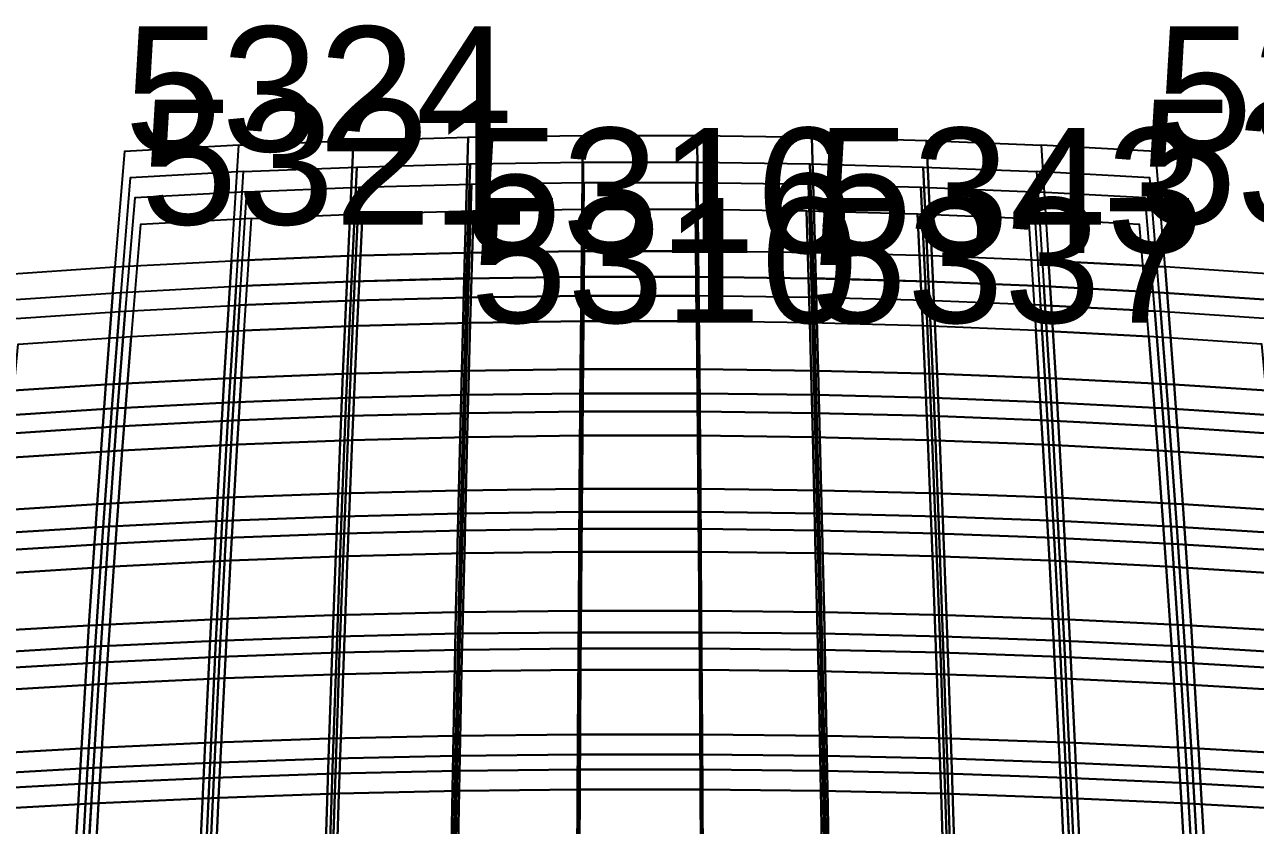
# Model space of a CAD drawing. Extents: x -19.1 to 22, y -19.1 to 19.9.
# Drawn here: x -4.93 to 4.93, y 13.53 to 19.94 of the extents above; entities that cross this region are included whole.
import ezdxf

# ---------------------------------------------------------------- set-up
doc = ezdxf.new("R2010")
doc.units = 0
for name, color, linetype in [('ERRORS', 7, 'CONTINUOUS'), ('LOWERTENDONS', 7, 'CONTINUOUS'), ('TESTBASES', 7, 'CONTINUOUS'), ('UPPERTENDONS', 7, 'CONTINUOUS')]:
    doc.layers.add(name, color=color, linetype=linetype)
doc.styles.get("Standard").update_dxf_attribs({"font": 'ARIAL.TTF', "width": 40, "oblique": 50})

msp = doc.modelspace()

# ---------------------------------------------------------------- linework, layer by layer
at = {"layer": 'LOWERTENDONS'}
for p, q in [((-1.376, 17.758, 29.967), (-1.399, 16.833, 30.495)), ((-0.458, 17.771, 29.986), (-0.466, 16.845, 30.516)), ((0.458, 17.771, 29.986), (0.466, 16.845, 30.516)), ((1.376, 17.758, 29.967), (1.399, 16.833, 30.495)), ((-4.194, 16.725, 30.298), (-4.122, 17.647, 29.78)), ((-3.207, 17.697, 29.862), (-3.263, 16.772, 30.385)), ((-2.332, 16.81, 30.45), (-2.292, 17.733, 29.924)), ((2.332, 16.81, 30.45), (2.292, 17.733, 29.924)), ((3.207, 17.697, 29.862), (3.263, 16.772, 30.385)), ((4.194, 16.725, 30.298), (4.122, 17.647, 29.78)), ((-3.263, 16.772, 30.385), (-3.317, 15.835, 30.879)), ((-2.369, 15.869, 30.948), (-2.332, 16.81, 30.45)), ((-1.399, 16.833, 30.495), (-1.422, 15.893, 30.994)), ((-0.466, 16.845, 30.516), (-0.474, 15.906, 31.017)), ((0.466, 16.845, 30.516), (0.474, 15.906, 31.017)), ((1.399, 16.833, 30.495), (1.422, 15.893, 30.994)), ((2.369, 15.869, 30.948), (2.332, 16.81, 30.45)), ((3.263, 16.772, 30.385), (3.317, 15.835, 30.879)), ((-4.262, 15.786, 30.786), (-4.194, 16.725, 30.298)), ((4.262, 15.786, 30.786), (4.194, 16.725, 30.298)), ((-2.406, 14.915, 31.415), (-2.369, 15.869, 30.948)), ((-1.422, 15.893, 30.994), (-1.445, 14.938, 31.464)), ((-0.474, 15.906, 31.017), (-0.482, 14.949, 31.488)), ((0.474, 15.906, 31.017), (0.482, 14.949, 31.488)), ((1.422, 15.893, 30.994), (1.445, 14.938, 31.464)), ((2.406, 14.915, 31.415), (2.369, 15.869, 30.948)), ((-4.326, 14.835, 31.248), (-4.262, 15.786, 30.786)), ((-3.317, 15.835, 30.879), (-3.367, 14.881, 31.344)), ((3.317, 15.835, 30.879), (3.367, 14.881, 31.344)), ((4.326, 14.835, 31.248), (4.262, 15.786, 30.786)), ((-2.439, 13.947, 31.856), (-2.406, 14.915, 31.415)), ((-1.445, 14.938, 31.464), (-1.464, 13.969, 31.905)), ((-0.482, 14.949, 31.488), (-0.488, 13.979, 31.929)), ((0.482, 14.949, 31.488), (0.488, 13.979, 31.929)), ((1.445, 14.938, 31.464), (1.464, 13.969, 31.905)), ((2.439, 13.947, 31.856), (2.406, 14.915, 31.415)), ((-4.385, 13.87, 31.68), (-4.326, 14.835, 31.248)), ((-3.367, 14.881, 31.344), (-3.413, 13.914, 31.781)), ((3.367, 14.881, 31.344), (3.413, 13.914, 31.781)), ((4.385, 13.87, 31.68), (4.326, 14.835, 31.248)), ((-3.413, 13.914, 31.781), (-3.457, 12.935, 32.186)), ((-2.47, 12.966, 32.264), (-2.439, 13.947, 31.856)), ((-1.464, 13.969, 31.905), (-1.483, 12.987, 32.316)), ((-0.488, 13.979, 31.929), (-0.494, 12.998, 32.342)), ((0.488, 13.979, 31.929), (0.494, 12.998, 32.342)), ((1.464, 13.969, 31.905), (1.483, 12.987, 32.316)), ((2.47, 12.966, 32.264), (2.439, 13.947, 31.856)), ((3.413, 13.914, 31.781), (3.457, 12.935, 32.186)), ((-4.441, 12.893, 32.082), (-4.385, 13.87, 31.68)), ((4.441, 12.893, 32.082), (4.385, 13.87, 31.68))]:
    msp.add_line(p, q, dxfattribs=at)
at = {"layer": 'TESTBASES'}
for points in [[(-2.338, 18.09, 30.525), (-2.294, 19.015, 29.961), (-1.377, 19.041, 30), (-1.403, 18.115, 30.568)], [(-1.403, 18.114, 30.569), (-1.377, 19.041, 30), (-0.459, 19.054, 30.021), (-0.467, 18.128, 30.589)], [(-0.459, 19.054, 30.021), (0.459, 19.054, 30.021), (0.467, 18.128, 30.589), (-0.467, 18.128, 30.589)], [(0.467, 18.128, 30.589), (0.459, 19.054, 30.021), (1.377, 19.041, 30), (1.403, 18.114, 30.569)], [(1.403, 18.115, 30.568), (1.377, 19.041, 30), (2.294, 19.015, 29.961), (2.338, 18.09, 30.525)], [(-3.271, 18.052, 30.461), (-3.211, 18.978, 29.901), (-4.128, 18.927, 29.82), (-4.205, 18.002, 30.378)], [(-3.271, 18.052, 30.461), (-3.211, 18.978, 29.901), (-2.294, 19.015, 29.961), (-2.338, 18.09, 30.525)], [(2.338, 18.09, 30.525), (2.294, 19.015, 29.961), (3.211, 18.978, 29.901), (3.271, 18.052, 30.461)], [(4.205, 18.002, 30.378), (4.128, 18.927, 29.82), (3.211, 18.978, 29.901), (3.271, 18.052, 30.461)], [(-2.311, 17.886, 30.182), (-2.268, 18.801, 29.624), (-1.361, 18.827, 29.663), (-1.388, 17.912, 30.224)], [(-2.311, 17.886, 30.182), (-2.268, 18.801, 29.624), (-1.361, 18.827, 29.663), (-1.388, 17.912, 30.224)], [(-1.388, 17.911, 30.225), (-1.361, 18.827, 29.663), (-0.454, 18.84, 29.683), (-0.462, 17.924, 30.245)], [(-1.388, 17.911, 30.225), (-1.361, 18.827, 29.663), (-0.454, 18.84, 29.683), (-0.462, 17.924, 30.245)], [(-0.454, 18.84, 29.683), (0.454, 18.84, 29.683), (0.462, 17.924, 30.245), (-0.462, 17.924, 30.245)], [(-0.454, 18.84, 29.683), (0.454, 18.84, 29.683), (0.462, 17.924, 30.245), (-0.462, 17.924, 30.245)], [(0.462, 17.924, 30.245), (0.454, 18.84, 29.683), (1.361, 18.827, 29.663), (1.388, 17.911, 30.225)], [(0.462, 17.924, 30.245), (0.454, 18.84, 29.683), (1.361, 18.827, 29.663), (1.388, 17.911, 30.225)], [(1.388, 17.912, 30.224), (1.361, 18.827, 29.663), (2.268, 18.801, 29.624), (2.311, 17.886, 30.182)], [(1.388, 17.912, 30.224), (1.361, 18.827, 29.663), (2.268, 18.801, 29.624), (2.311, 17.886, 30.182)], [(-3.234, 17.849, 30.119), (-3.175, 18.765, 29.565), (-4.081, 18.715, 29.485), (-4.158, 17.799, 30.036)], [(-3.234, 17.849, 30.119), (-3.175, 18.765, 29.565), (-4.081, 18.715, 29.485), (-4.158, 17.799, 30.036)], [(-3.234, 17.849, 30.119), (-3.175, 18.765, 29.565), (-2.268, 18.801, 29.624), (-2.311, 17.886, 30.182)], [(-3.234, 17.849, 30.119), (-3.175, 18.765, 29.565), (-2.268, 18.801, 29.624), (-2.311, 17.886, 30.182)], [(2.311, 17.886, 30.182), (2.268, 18.801, 29.624), (3.175, 18.765, 29.565), (3.234, 17.849, 30.119)], [(2.311, 17.886, 30.182), (2.268, 18.801, 29.624), (3.175, 18.765, 29.565), (3.234, 17.849, 30.119)], [(4.158, 17.799, 30.036), (4.081, 18.715, 29.485), (3.175, 18.765, 29.565), (3.234, 17.849, 30.119)], [(4.158, 17.799, 30.036), (4.081, 18.715, 29.485), (3.175, 18.765, 29.565), (3.234, 17.849, 30.119)], [(-3.207, 17.697, 29.862), (-3.148, 18.604, 29.312), (-2.249, 18.641, 29.371), (-2.292, 17.733, 29.924)], [(-3.207, 17.697, 29.862), (-3.148, 18.604, 29.312), (-2.249, 18.641, 29.371), (-2.292, 17.733, 29.924)], [(-2.292, 17.733, 29.924), (-2.249, 18.641, 29.371), (-1.349, 18.666, 29.409), (-1.376, 17.759, 29.966)], [(-2.292, 17.733, 29.924), (-2.249, 18.641, 29.371), (-1.349, 18.666, 29.409), (-1.376, 17.759, 29.966)], [(-1.376, 17.758, 29.967), (-1.349, 18.666, 29.409), (-0.45, 18.679, 29.43), (-0.458, 17.771, 29.987)], [(-1.376, 17.758, 29.967), (-1.349, 18.666, 29.409), (-0.45, 18.679, 29.43), (-0.458, 17.771, 29.987)], [(-0.45, 18.679, 29.43), (0.45, 18.679, 29.43), (0.458, 17.771, 29.987), (-0.458, 17.771, 29.987)], [(-0.45, 18.679, 29.43), (0.45, 18.679, 29.43), (0.458, 17.771, 29.987), (-0.458, 17.771, 29.987)], [(0.458, 17.771, 29.987), (0.45, 18.679, 29.43), (1.349, 18.666, 29.409), (1.376, 17.758, 29.967)], [(0.458, 17.771, 29.987), (0.45, 18.679, 29.43), (1.349, 18.666, 29.409), (1.376, 17.758, 29.967)], [(1.376, 17.759, 29.966), (1.349, 18.666, 29.409), (2.249, 18.641, 29.371), (2.292, 17.733, 29.924)], [(1.376, 17.759, 29.966), (1.349, 18.666, 29.409), (2.249, 18.641, 29.371), (2.292, 17.733, 29.924)], [(2.292, 17.733, 29.924), (2.249, 18.641, 29.371), (3.148, 18.604, 29.312), (3.207, 17.697, 29.862)], [(2.292, 17.733, 29.924), (2.249, 18.641, 29.371), (3.148, 18.604, 29.312), (3.207, 17.697, 29.862)], [(-3.207, 17.697, 29.862), (-3.148, 18.604, 29.312), (-4.046, 18.555, 29.233), (-4.122, 17.647, 29.78)], [(-3.207, 17.697, 29.862), (-3.148, 18.604, 29.312), (-4.046, 18.555, 29.233), (-4.122, 17.647, 29.78)], [(4.122, 17.647, 29.78), (4.046, 18.555, 29.233), (3.148, 18.604, 29.312), (3.207, 17.697, 29.862)], [(4.122, 17.647, 29.78), (4.046, 18.555, 29.233), (3.148, 18.604, 29.312), (3.207, 17.697, 29.862)], [(-2.265, 17.53, 29.581), (-2.223, 18.427, 29.034), (-1.334, 18.452, 29.072), (-1.36, 17.555, 29.622)], [(-1.36, 17.554, 29.623), (-1.334, 18.452, 29.072), (-0.445, 18.465, 29.092), (-0.453, 17.567, 29.643)], [(-0.445, 18.465, 29.092), (0.445, 18.465, 29.092), (0.453, 17.567, 29.643), (-0.453, 17.567, 29.643)], [(0.453, 17.567, 29.643), (0.445, 18.465, 29.092), (1.334, 18.452, 29.072), (1.36, 17.554, 29.623)], [(1.36, 17.555, 29.622), (1.334, 18.452, 29.072), (2.223, 18.427, 29.034), (2.265, 17.53, 29.581)], [(-3.17, 17.494, 29.519), (-3.112, 18.391, 28.976), (-4, 18.342, 28.898), (-4.075, 17.445, 29.438)], [(-3.17, 17.494, 29.519), (-3.112, 18.391, 28.976), (-2.223, 18.427, 29.034), (-2.265, 17.53, 29.581)], [(2.265, 17.53, 29.581), (2.223, 18.427, 29.034), (3.112, 18.391, 28.976), (3.17, 17.494, 29.519)], [(4.075, 17.445, 29.438), (4, 18.342, 28.898), (3.112, 18.391, 28.976), (3.17, 17.494, 29.519)], [(-4.278, 17.061, 30.906), (-4.205, 18.002, 30.378), (-3.271, 18.052, 30.461), (-3.329, 17.109, 30.995)], [(-3.329, 17.109, 30.995), (-3.271, 18.052, 30.461), (-2.338, 18.09, 30.525), (-2.379, 17.147, 31.062)], [(-2.379, 17.147, 31.062), (-2.338, 18.09, 30.525), (-1.403, 18.114, 30.569), (-1.427, 17.171, 31.107)], [(-1.427, 17.171, 31.107), (-1.403, 18.114, 30.569), (-0.467, 18.128, 30.588), (-0.476, 17.184, 31.129)], [(-0.476, 17.184, 31.129), (-0.467, 18.128, 30.588), (0.467, 18.128, 30.588), (0.476, 17.184, 31.129)], [(1.427, 17.171, 31.107), (1.403, 18.114, 30.569), (0.467, 18.128, 30.588), (0.476, 17.184, 31.129)], [(2.379, 17.147, 31.062), (2.338, 18.09, 30.525), (1.403, 18.114, 30.569), (1.427, 17.171, 31.107)], [(3.329, 17.109, 30.995), (3.271, 18.052, 30.461), (2.338, 18.09, 30.525), (2.379, 17.147, 31.062)], [(4.278, 17.061, 30.906), (4.205, 18.002, 30.378), (3.271, 18.052, 30.461), (3.329, 17.109, 30.995)], [(-5.227, 16.999, 30.794), (-5.138, 17.939, 30.27), (-4.205, 18.002, 30.378), (-4.278, 17.061, 30.906)], [(5.227, 16.999, 30.794), (5.138, 17.939, 30.27), (4.205, 18.002, 30.378), (4.278, 17.061, 30.906)], [(-4.23, 16.869, 30.558), (-4.158, 17.799, 30.036), (-3.234, 17.849, 30.119), (-3.292, 16.917, 30.646)], [(-4.23, 16.869, 30.558), (-4.158, 17.799, 30.036), (-3.234, 17.849, 30.119), (-3.292, 16.917, 30.646)], [(-3.292, 16.917, 30.646), (-3.234, 17.849, 30.119), (-2.311, 17.886, 30.182), (-2.352, 16.955, 30.712)], [(-3.292, 16.917, 30.646), (-3.234, 17.849, 30.119), (-2.311, 17.886, 30.182), (-2.352, 16.955, 30.712)], [(-2.352, 16.955, 30.712), (-2.311, 17.886, 30.182), (-1.388, 17.911, 30.225), (-1.411, 16.978, 30.757)], [(-2.352, 16.955, 30.712), (-2.311, 17.886, 30.182), (-1.388, 17.911, 30.225), (-1.411, 16.978, 30.757)], [(-1.411, 16.978, 30.757), (-1.388, 17.911, 30.225), (-0.462, 17.924, 30.244), (-0.47, 16.99, 30.779)], [(-1.411, 16.978, 30.757), (-1.388, 17.911, 30.225), (-0.462, 17.924, 30.244), (-0.47, 16.99, 30.779)], [(-0.47, 16.99, 30.779), (-0.462, 17.924, 30.244), (0.462, 17.924, 30.244), (0.47, 16.99, 30.779)], [(-0.47, 16.99, 30.779), (-0.462, 17.924, 30.244), (0.462, 17.924, 30.244), (0.47, 16.99, 30.779)], [(1.411, 16.978, 30.757), (1.388, 17.911, 30.225), (0.462, 17.924, 30.244), (0.47, 16.99, 30.779)], [(1.411, 16.978, 30.757), (1.388, 17.911, 30.225), (0.462, 17.924, 30.244), (0.47, 16.99, 30.779)], [(2.352, 16.955, 30.712), (2.311, 17.886, 30.182), (1.388, 17.911, 30.225), (1.411, 16.978, 30.757)], [(2.352, 16.955, 30.712), (2.311, 17.886, 30.182), (1.388, 17.911, 30.225), (1.411, 16.978, 30.757)], [(3.292, 16.917, 30.646), (3.234, 17.849, 30.119), (2.311, 17.886, 30.182), (2.352, 16.955, 30.712)], [(3.292, 16.917, 30.646), (3.234, 17.849, 30.119), (2.311, 17.886, 30.182), (2.352, 16.955, 30.712)], [(4.23, 16.869, 30.558), (4.158, 17.799, 30.036), (3.234, 17.849, 30.119), (3.292, 16.917, 30.646)], [(4.23, 16.869, 30.558), (4.158, 17.799, 30.036), (3.234, 17.849, 30.119), (3.292, 16.917, 30.646)], [(-5.168, 16.808, 30.447), (-5.08, 17.737, 29.93), (-4.158, 17.799, 30.036), (-4.23, 16.869, 30.558)], [(-5.168, 16.808, 30.447), (-5.08, 17.737, 29.93), (-4.158, 17.799, 30.036), (-4.23, 16.869, 30.558)], [(-2.332, 16.81, 30.45), (-2.292, 17.733, 29.924), (-1.376, 17.758, 29.967), (-1.399, 16.833, 30.495)], [(-2.332, 16.81, 30.45), (-2.292, 17.733, 29.924), (-1.376, 17.758, 29.967), (-1.399, 16.833, 30.495)], [(-1.399, 16.833, 30.495), (-1.376, 17.758, 29.967), (-0.458, 17.771, 29.986), (-0.466, 16.845, 30.516)], [(-1.399, 16.833, 30.495), (-1.376, 17.758, 29.967), (-0.458, 17.771, 29.986), (-0.466, 16.845, 30.516)], [(-0.466, 16.845, 30.516), (-0.458, 17.771, 29.986), (0.458, 17.771, 29.986), (0.466, 16.845, 30.516)], [(-0.466, 16.845, 30.516), (-0.458, 17.771, 29.986), (0.458, 17.771, 29.986), (0.466, 16.845, 30.516)], [(1.399, 16.833, 30.495), (1.376, 17.758, 29.967), (0.458, 17.771, 29.986), (0.466, 16.845, 30.516)], [(1.399, 16.833, 30.495), (1.376, 17.758, 29.967), (0.458, 17.771, 29.986), (0.466, 16.845, 30.516)], [(2.332, 16.81, 30.45), (2.292, 17.733, 29.924), (1.376, 17.758, 29.967), (1.399, 16.833, 30.495)], [(2.332, 16.81, 30.45), (2.292, 17.733, 29.924), (1.376, 17.758, 29.967), (1.399, 16.833, 30.495)], [(5.168, 16.808, 30.447), (5.08, 17.737, 29.93), (4.158, 17.799, 30.036), (4.23, 16.869, 30.558)], [(5.168, 16.808, 30.447), (5.08, 17.737, 29.93), (4.158, 17.799, 30.036), (4.23, 16.869, 30.558)], [(-5.124, 16.664, 30.187), (-5.037, 17.586, 29.675), (-4.122, 17.647, 29.78), (-4.194, 16.725, 30.298)], [(-5.124, 16.664, 30.187), (-5.037, 17.586, 29.675), (-4.122, 17.647, 29.78), (-4.194, 16.725, 30.298)], [(-4.194, 16.725, 30.298), (-4.122, 17.647, 29.78), (-3.207, 17.697, 29.862), (-3.263, 16.772, 30.385)], [(-4.194, 16.725, 30.298), (-4.122, 17.647, 29.78), (-3.207, 17.697, 29.862), (-3.263, 16.772, 30.385)], [(-3.263, 16.772, 30.385), (-3.207, 17.697, 29.862), (-2.292, 17.733, 29.924), (-2.332, 16.81, 30.45)], [(-3.263, 16.772, 30.385), (-3.207, 17.697, 29.862), (-2.292, 17.733, 29.924), (-2.332, 16.81, 30.45)], [(3.263, 16.772, 30.385), (3.207, 17.697, 29.862), (2.292, 17.733, 29.924), (2.332, 16.81, 30.45)], [(3.263, 16.772, 30.385), (3.207, 17.697, 29.862), (2.292, 17.733, 29.924), (2.332, 16.81, 30.45)], [(4.194, 16.725, 30.298), (4.122, 17.647, 29.78), (3.207, 17.697, 29.862), (3.263, 16.772, 30.385)], [(4.194, 16.725, 30.298), (4.122, 17.647, 29.78), (3.207, 17.697, 29.862), (3.263, 16.772, 30.385)], [(5.124, 16.664, 30.187), (5.037, 17.586, 29.675), (4.122, 17.647, 29.78), (4.194, 16.725, 30.298)], [(5.124, 16.664, 30.187), (5.037, 17.586, 29.675), (4.122, 17.647, 29.78), (4.194, 16.725, 30.298)], [(-2.305, 16.617, 30.101), (-2.265, 17.53, 29.581), (-1.36, 17.554, 29.623), (-1.383, 16.64, 30.145)], [(-1.383, 16.64, 30.145), (-1.36, 17.554, 29.623), (-0.453, 17.567, 29.642), (-0.461, 16.652, 30.166)], [(-0.461, 16.652, 30.166), (-0.453, 17.567, 29.642), (0.453, 17.567, 29.642), (0.461, 16.652, 30.166)], [(1.383, 16.64, 30.145), (1.36, 17.554, 29.623), (0.453, 17.567, 29.642), (0.461, 16.652, 30.166)], [(2.305, 16.617, 30.101), (2.265, 17.53, 29.581), (1.36, 17.554, 29.623), (1.383, 16.64, 30.145)], [(-5.065, 16.473, 29.841), (-4.979, 17.384, 29.334), (-4.075, 17.445, 29.438), (-4.146, 16.533, 29.95)], [(-4.146, 16.533, 29.95), (-4.075, 17.445, 29.438), (-3.17, 17.494, 29.519), (-3.226, 16.58, 30.036)], [(-3.226, 16.58, 30.036), (-3.17, 17.494, 29.519), (-2.265, 17.53, 29.581), (-2.305, 16.617, 30.101)], [(3.226, 16.58, 30.036), (3.17, 17.494, 29.519), (2.265, 17.53, 29.581), (2.305, 16.617, 30.101)], [(4.146, 16.533, 29.95), (4.075, 17.445, 29.438), (3.17, 17.494, 29.519), (3.226, 16.58, 30.036)], [(5.065, 16.473, 29.841), (4.979, 17.384, 29.334), (4.075, 17.445, 29.438), (4.146, 16.533, 29.95)], [(-2.417, 16.188, 31.57), (-2.379, 17.147, 31.062), (-1.427, 17.171, 31.107), (-1.451, 16.213, 31.616)], [(-1.451, 16.213, 31.616), (-1.427, 17.171, 31.107), (-0.476, 17.184, 31.129), (-0.484, 16.225, 31.64)], [(0.484, 16.225, 31.64), (-0.484, 16.225, 31.64), (-0.476, 17.184, 31.129), (0.476, 17.184, 31.129)], [(1.451, 16.213, 31.616), (1.427, 17.171, 31.107), (0.476, 17.184, 31.129), (0.484, 16.225, 31.64)], [(2.417, 16.188, 31.57), (2.379, 17.147, 31.062), (1.427, 17.171, 31.107), (1.451, 16.213, 31.616)], [(-5.31, 16.043, 31.288), (-5.227, 16.999, 30.794), (-4.278, 17.061, 30.906), (-4.347, 16.103, 31.404)], [(-4.347, 16.103, 31.404), (-4.278, 17.061, 30.906), (-3.329, 17.109, 30.995), (-3.384, 16.153, 31.499)], [(-3.384, 16.153, 31.499), (-3.329, 17.109, 30.995), (-2.379, 17.147, 31.062), (-2.417, 16.188, 31.57)], [(3.384, 16.153, 31.499), (3.329, 17.109, 30.995), (2.379, 17.147, 31.062), (2.417, 16.188, 31.57)], [(4.347, 16.103, 31.404), (4.278, 17.061, 30.906), (3.329, 17.109, 30.995), (3.384, 16.153, 31.499)], [(5.31, 16.043, 31.288), (5.227, 16.999, 30.794), (4.278, 17.061, 30.906), (4.347, 16.103, 31.404)], [(-3.346, 15.971, 31.145), (-3.292, 16.917, 30.646), (-2.352, 16.955, 30.712), (-2.39, 16.006, 31.214)], [(-3.346, 15.971, 31.145), (-3.292, 16.917, 30.646), (-2.352, 16.955, 30.712), (-2.39, 16.006, 31.214)], [(-2.39, 16.006, 31.214), (-2.352, 16.955, 30.712), (-1.411, 16.978, 30.757), (-1.435, 16.03, 31.26)], [(-2.39, 16.006, 31.214), (-2.352, 16.955, 30.712), (-1.411, 16.978, 30.757), (-1.435, 16.03, 31.26)], [(-1.435, 16.03, 31.26), (-1.411, 16.978, 30.757), (-0.47, 16.99, 30.779), (-0.479, 16.042, 31.284)], [(-1.435, 16.03, 31.26), (-1.411, 16.978, 30.757), (-0.47, 16.99, 30.779), (-0.479, 16.042, 31.284)], [(0.479, 16.042, 31.284), (-0.479, 16.042, 31.284), (-0.47, 16.99, 30.779), (0.47, 16.99, 30.779)], [(0.479, 16.042, 31.284), (-0.479, 16.042, 31.284), (-0.47, 16.99, 30.779), (0.47, 16.99, 30.779)], [(1.435, 16.03, 31.26), (1.411, 16.978, 30.757), (0.47, 16.99, 30.779), (0.479, 16.042, 31.284)], [(1.435, 16.03, 31.26), (1.411, 16.978, 30.757), (0.47, 16.99, 30.779), (0.479, 16.042, 31.284)], [(2.39, 16.006, 31.214), (2.352, 16.955, 30.712), (1.411, 16.978, 30.757), (1.435, 16.03, 31.26)], [(2.39, 16.006, 31.214), (2.352, 16.955, 30.712), (1.411, 16.978, 30.757), (1.435, 16.03, 31.26)], [(3.346, 15.971, 31.145), (3.292, 16.917, 30.646), (2.352, 16.955, 30.712), (2.39, 16.006, 31.214)], [(3.346, 15.971, 31.145), (3.292, 16.917, 30.646), (2.352, 16.955, 30.712), (2.39, 16.006, 31.214)], [(-5.251, 15.863, 30.936), (-5.168, 16.808, 30.447), (-4.23, 16.869, 30.558), (-4.299, 15.922, 31.051)], [(-5.251, 15.863, 30.936), (-5.168, 16.808, 30.447), (-4.23, 16.869, 30.558), (-4.299, 15.922, 31.051)], [(-4.299, 15.922, 31.051), (-4.23, 16.869, 30.558), (-3.292, 16.917, 30.646), (-3.346, 15.971, 31.145)], [(-4.299, 15.922, 31.051), (-4.23, 16.869, 30.558), (-3.292, 16.917, 30.646), (-3.346, 15.971, 31.145)], [(4.299, 15.922, 31.051), (4.23, 16.869, 30.558), (3.292, 16.917, 30.646), (3.346, 15.971, 31.145)], [(4.299, 15.922, 31.051), (4.23, 16.869, 30.558), (3.292, 16.917, 30.646), (3.346, 15.971, 31.145)], [(5.251, 15.863, 30.936), (5.168, 16.808, 30.447), (4.23, 16.869, 30.558), (4.299, 15.922, 31.051)], [(5.251, 15.863, 30.936), (5.168, 16.808, 30.447), (4.23, 16.869, 30.558), (4.299, 15.922, 31.051)], [(-4.262, 15.786, 30.786), (-4.194, 16.725, 30.298), (-3.263, 16.772, 30.385), (-3.317, 15.835, 30.879)], [(-4.262, 15.786, 30.786), (-4.194, 16.725, 30.298), (-3.263, 16.772, 30.385), (-3.317, 15.835, 30.879)], [(-3.317, 15.835, 30.879), (-3.263, 16.772, 30.385), (-2.332, 16.81, 30.45), (-2.369, 15.869, 30.948)], [(-3.317, 15.835, 30.879), (-3.263, 16.772, 30.385), (-2.332, 16.81, 30.45), (-2.369, 15.869, 30.948)], [(-2.369, 15.869, 30.948), (-2.332, 16.81, 30.45), (-1.399, 16.833, 30.495), (-1.422, 15.893, 30.994)], [(-2.369, 15.869, 30.948), (-2.332, 16.81, 30.45), (-1.399, 16.833, 30.495), (-1.422, 15.893, 30.994)], [(-1.422, 15.893, 30.994), (-1.399, 16.833, 30.495), (-0.466, 16.845, 30.516), (-0.474, 15.906, 31.017)], [(-1.422, 15.893, 30.994), (-1.399, 16.833, 30.495), (-0.466, 16.845, 30.516), (-0.474, 15.906, 31.017)], [(0.474, 15.906, 31.017), (-0.474, 15.906, 31.017), (-0.466, 16.845, 30.516), (0.466, 16.845, 30.516)], [(0.474, 15.906, 31.017), (-0.474, 15.906, 31.017), (-0.466, 16.845, 30.516), (0.466, 16.845, 30.516)], [(1.422, 15.893, 30.994), (1.399, 16.833, 30.495), (0.466, 16.845, 30.516), (0.474, 15.906, 31.017)], [(1.422, 15.893, 30.994), (1.399, 16.833, 30.495), (0.466, 16.845, 30.516), (0.474, 15.906, 31.017)], [(2.369, 15.869, 30.948), (2.332, 16.81, 30.45), (1.399, 16.833, 30.495), (1.422, 15.893, 30.994)], [(2.369, 15.869, 30.948), (2.332, 16.81, 30.45), (1.399, 16.833, 30.495), (1.422, 15.893, 30.994)], [(3.317, 15.835, 30.879), (3.263, 16.772, 30.385), (2.332, 16.81, 30.45), (2.369, 15.869, 30.948)], [(3.317, 15.835, 30.879), (3.263, 16.772, 30.385), (2.332, 16.81, 30.45), (2.369, 15.869, 30.948)], [(4.262, 15.786, 30.786), (4.194, 16.725, 30.298), (3.263, 16.772, 30.385), (3.317, 15.835, 30.879)], [(4.262, 15.786, 30.786), (4.194, 16.725, 30.298), (3.263, 16.772, 30.385), (3.317, 15.835, 30.879)], [(-5.206, 15.727, 30.672), (-5.124, 16.664, 30.187), (-4.194, 16.725, 30.298), (-4.262, 15.786, 30.786)], [(-5.206, 15.727, 30.672), (-5.124, 16.664, 30.187), (-4.194, 16.725, 30.298), (-4.262, 15.786, 30.786)], [(5.206, 15.727, 30.672), (5.124, 16.664, 30.187), (4.194, 16.725, 30.298), (4.262, 15.786, 30.786)], [(5.206, 15.727, 30.672), (5.124, 16.664, 30.187), (4.194, 16.725, 30.298), (4.262, 15.786, 30.786)], [(-4.213, 15.605, 30.433), (-4.146, 16.533, 29.95), (-3.226, 16.58, 30.036), (-3.279, 15.653, 30.525)], [(-3.279, 15.653, 30.525), (-3.226, 16.58, 30.036), (-2.305, 16.617, 30.101), (-2.342, 15.687, 30.593)], [(-2.342, 15.687, 30.593), (-2.305, 16.617, 30.101), (-1.383, 16.64, 30.145), (-1.406, 15.711, 30.638)], [(-1.406, 15.711, 30.638), (-1.383, 16.64, 30.145), (-0.461, 16.652, 30.166), (-0.469, 15.723, 30.661)], [(0.469, 15.723, 30.661), (-0.469, 15.723, 30.661), (-0.461, 16.652, 30.166), (0.461, 16.652, 30.166)], [(1.406, 15.711, 30.638), (1.383, 16.64, 30.145), (0.461, 16.652, 30.166), (0.469, 15.723, 30.661)], [(2.342, 15.687, 30.593), (2.305, 16.617, 30.101), (1.383, 16.64, 30.145), (1.406, 15.711, 30.638)], [(3.279, 15.653, 30.525), (3.226, 16.58, 30.036), (2.305, 16.617, 30.101), (2.342, 15.687, 30.593)], [(4.213, 15.605, 30.433), (4.146, 16.533, 29.95), (3.226, 16.58, 30.036), (3.279, 15.653, 30.525)], [(-5.146, 15.547, 30.32), (-5.065, 16.473, 29.841), (-4.146, 16.533, 29.95), (-4.213, 15.605, 30.433)], [(5.146, 15.547, 30.32), (5.065, 16.473, 29.841), (4.146, 16.533, 29.95), (4.213, 15.605, 30.433)], [(-2.454, 15.215, 32.046), (-3.434, 15.18, 31.973), (-3.384, 16.153, 31.499), (-2.417, 16.188, 31.57)], [(-1.474, 15.238, 32.096), (-2.454, 15.215, 32.046), (-2.417, 16.188, 31.57), (-1.451, 16.213, 31.616)], [(-0.491, 15.249, 32.121), (-1.474, 15.238, 32.096), (-1.451, 16.213, 31.616), (-0.484, 16.225, 31.64)], [(0.491, 15.249, 32.121), (-0.491, 15.249, 32.121), (-0.484, 16.225, 31.64), (0.484, 16.225, 31.64)], [(0.491, 15.249, 32.121), (1.474, 15.238, 32.096), (1.451, 16.213, 31.616), (0.484, 16.225, 31.64)], [(1.474, 15.238, 32.096), (2.454, 15.215, 32.046), (2.417, 16.188, 31.57), (1.451, 16.213, 31.616)], [(2.454, 15.215, 32.046), (3.434, 15.18, 31.973), (3.384, 16.153, 31.499), (2.417, 16.188, 31.57)], [(-4.412, 15.133, 31.875), (-5.39, 15.075, 31.752), (-5.31, 16.043, 31.288), (-4.347, 16.103, 31.404)], [(-3.434, 15.18, 31.973), (-4.412, 15.133, 31.875), (-4.347, 16.103, 31.404), (-3.384, 16.153, 31.499)], [(3.434, 15.18, 31.973), (4.412, 15.133, 31.875), (4.347, 16.103, 31.404), (3.384, 16.153, 31.499)], [(4.412, 15.133, 31.875), (5.39, 15.075, 31.752), (5.31, 16.043, 31.288), (4.347, 16.103, 31.404)], [(-3.396, 15.009, 31.613), (-4.363, 14.963, 31.516), (-4.299, 15.922, 31.051), (-3.346, 15.971, 31.145)], [(-3.396, 15.009, 31.613), (-4.363, 14.963, 31.516), (-4.299, 15.922, 31.051), (-3.346, 15.971, 31.145)], [(-2.426, 15.044, 31.686), (-3.396, 15.009, 31.613), (-3.346, 15.971, 31.145), (-2.39, 16.006, 31.214)], [(-2.426, 15.044, 31.686), (-3.396, 15.009, 31.613), (-3.346, 15.971, 31.145), (-2.39, 16.006, 31.214)], [(-1.457, 15.067, 31.735), (-2.426, 15.044, 31.686), (-2.39, 16.006, 31.214), (-1.435, 16.03, 31.26)], [(-1.457, 15.067, 31.735), (-2.426, 15.044, 31.686), (-2.39, 16.006, 31.214), (-1.435, 16.03, 31.26)], [(-0.486, 15.077, 31.759), (-1.457, 15.067, 31.735), (-1.435, 16.03, 31.26), (-0.479, 16.042, 31.284)], [(-0.486, 15.077, 31.759), (-1.457, 15.067, 31.735), (-1.435, 16.03, 31.26), (-0.479, 16.042, 31.284)], [(0.486, 15.077, 31.759), (-0.486, 15.077, 31.759), (-0.479, 16.042, 31.284), (0.479, 16.042, 31.284)], [(0.486, 15.077, 31.759), (-0.486, 15.077, 31.759), (-0.479, 16.042, 31.284), (0.479, 16.042, 31.284)], [(0.486, 15.077, 31.759), (1.457, 15.067, 31.735), (1.435, 16.03, 31.26), (0.479, 16.042, 31.284)], [(0.486, 15.077, 31.759), (1.457, 15.067, 31.735), (1.435, 16.03, 31.26), (0.479, 16.042, 31.284)], [(1.457, 15.067, 31.735), (2.426, 15.044, 31.686), (2.39, 16.006, 31.214), (1.435, 16.03, 31.26)], [(1.457, 15.067, 31.735), (2.426, 15.044, 31.686), (2.39, 16.006, 31.214), (1.435, 16.03, 31.26)], [(2.426, 15.044, 31.686), (3.396, 15.009, 31.613), (3.346, 15.971, 31.145), (2.39, 16.006, 31.214)], [(2.426, 15.044, 31.686), (3.396, 15.009, 31.613), (3.346, 15.971, 31.145), (2.39, 16.006, 31.214)], [(3.396, 15.009, 31.613), (4.363, 14.963, 31.516), (4.299, 15.922, 31.051), (3.346, 15.971, 31.145)], [(3.396, 15.009, 31.613), (4.363, 14.963, 31.516), (4.299, 15.922, 31.051), (3.346, 15.971, 31.145)], [(-4.363, 14.963, 31.516), (-5.329, 14.906, 31.395), (-5.251, 15.863, 30.936), (-4.299, 15.922, 31.051)], [(-4.363, 14.963, 31.516), (-5.329, 14.906, 31.395), (-5.251, 15.863, 30.936), (-4.299, 15.922, 31.051)], [(-2.406, 14.915, 31.415), (-3.367, 14.881, 31.344), (-3.317, 15.835, 30.879), (-2.369, 15.869, 30.948)], [(-2.406, 14.915, 31.415), (-3.367, 14.881, 31.344), (-3.317, 15.835, 30.879), (-2.369, 15.869, 30.948)], [(-1.445, 14.938, 31.464), (-2.406, 14.915, 31.415), (-2.369, 15.869, 30.948), (-1.422, 15.893, 30.994)], [(-1.445, 14.938, 31.464), (-2.406, 14.915, 31.415), (-2.369, 15.869, 30.948), (-1.422, 15.893, 30.994)], [(-0.482, 14.949, 31.488), (-1.445, 14.938, 31.464), (-1.422, 15.893, 30.994), (-0.474, 15.906, 31.017)], [(-0.482, 14.949, 31.488), (-1.445, 14.938, 31.464), (-1.422, 15.893, 30.994), (-0.474, 15.906, 31.017)], [(0.482, 14.949, 31.488), (-0.482, 14.949, 31.488), (-0.474, 15.906, 31.017), (0.474, 15.906, 31.017)], [(0.482, 14.949, 31.488), (-0.482, 14.949, 31.488), (-0.474, 15.906, 31.017), (0.474, 15.906, 31.017)], [(0.482, 14.949, 31.488), (1.445, 14.938, 31.464), (1.422, 15.893, 30.994), (0.474, 15.906, 31.017)], [(0.482, 14.949, 31.488), (1.445, 14.938, 31.464), (1.422, 15.893, 30.994), (0.474, 15.906, 31.017)], [(1.445, 14.938, 31.464), (2.406, 14.915, 31.415), (2.369, 15.869, 30.948), (1.422, 15.893, 30.994)], [(1.445, 14.938, 31.464), (2.406, 14.915, 31.415), (2.369, 15.869, 30.948), (1.422, 15.893, 30.994)], [(2.406, 14.915, 31.415), (3.367, 14.881, 31.344), (3.317, 15.835, 30.879), (2.369, 15.869, 30.948)], [(2.406, 14.915, 31.415), (3.367, 14.881, 31.344), (3.317, 15.835, 30.879), (2.369, 15.869, 30.948)], [(4.363, 14.963, 31.516), (5.329, 14.906, 31.395), (5.251, 15.863, 30.936), (4.299, 15.922, 31.051)], [(4.363, 14.963, 31.516), (5.329, 14.906, 31.395), (5.251, 15.863, 30.936), (4.299, 15.922, 31.051)], [(-4.326, 14.835, 31.248), (-5.284, 14.779, 31.127), (-5.206, 15.727, 30.672), (-4.262, 15.786, 30.786)], [(-4.326, 14.835, 31.248), (-5.284, 14.779, 31.127), (-5.206, 15.727, 30.672), (-4.262, 15.786, 30.786)], [(-3.367, 14.881, 31.344), (-4.326, 14.835, 31.248), (-4.262, 15.786, 30.786), (-3.317, 15.835, 30.879)], [(-3.367, 14.881, 31.344), (-4.326, 14.835, 31.248), (-4.262, 15.786, 30.786), (-3.317, 15.835, 30.879)], [(3.367, 14.881, 31.344), (4.326, 14.835, 31.248), (4.262, 15.786, 30.786), (3.317, 15.835, 30.879)], [(3.367, 14.881, 31.344), (4.326, 14.835, 31.248), (4.262, 15.786, 30.786), (3.317, 15.835, 30.879)], [(4.326, 14.835, 31.248), (5.284, 14.779, 31.127), (5.206, 15.727, 30.672), (4.262, 15.786, 30.786)], [(4.326, 14.835, 31.248), (5.284, 14.779, 31.127), (5.206, 15.727, 30.672), (4.262, 15.786, 30.786)], [(-2.378, 14.744, 31.055), (-3.328, 14.71, 30.984), (-3.279, 15.653, 30.525), (-2.342, 15.687, 30.593)], [(-1.428, 14.767, 31.103), (-2.378, 14.744, 31.055), (-2.342, 15.687, 30.593), (-1.406, 15.711, 30.638)], [(-0.476, 14.777, 31.127), (-1.428, 14.767, 31.103), (-1.406, 15.711, 30.638), (-0.469, 15.723, 30.661)], [(0.476, 14.777, 31.127), (-0.476, 14.777, 31.127), (-0.469, 15.723, 30.661), (0.469, 15.723, 30.661)], [(0.476, 14.777, 31.127), (1.428, 14.767, 31.103), (1.406, 15.711, 30.638), (0.469, 15.723, 30.661)], [(1.428, 14.767, 31.103), (2.378, 14.744, 31.055), (2.342, 15.687, 30.593), (1.406, 15.711, 30.638)], [(2.378, 14.744, 31.055), (3.328, 14.71, 30.984), (3.279, 15.653, 30.525), (2.342, 15.687, 30.593)], [(-4.276, 14.665, 30.889), (-5.223, 14.609, 30.77), (-5.146, 15.547, 30.32), (-4.213, 15.605, 30.433)], [(-3.328, 14.71, 30.984), (-4.276, 14.665, 30.889), (-4.213, 15.605, 30.433), (-3.279, 15.653, 30.525)], [(3.328, 14.71, 30.984), (4.276, 14.665, 30.889), (4.213, 15.605, 30.433), (3.279, 15.653, 30.525)], [(4.276, 14.665, 30.889), (5.223, 14.609, 30.77), (5.146, 15.547, 30.32), (4.213, 15.605, 30.433)], [(-4.473, 14.149, 32.316), (-4.412, 15.133, 31.875), (-3.434, 15.18, 31.973), (-3.482, 14.193, 32.419)], [(-3.482, 14.193, 32.419), (-3.434, 15.18, 31.973), (-2.454, 15.215, 32.046), (-2.488, 14.227, 32.495)], [(-2.488, 14.227, 32.495), (-2.454, 15.215, 32.046), (-1.474, 15.238, 32.096), (-1.493, 14.25, 32.546)], [(-1.493, 14.25, 32.546), (-1.474, 15.238, 32.096), (-0.491, 15.249, 32.121), (-0.497, 14.26, 32.571)], [(0.497, 14.26, 32.571), (-0.497, 14.26, 32.571), (-0.491, 15.249, 32.121), (0.491, 15.249, 32.121)], [(1.493, 14.25, 32.546), (1.474, 15.238, 32.096), (0.491, 15.249, 32.121), (0.497, 14.26, 32.571)], [(2.488, 14.227, 32.495), (2.454, 15.215, 32.046), (1.474, 15.238, 32.096), (1.493, 14.25, 32.546)], [(3.482, 14.193, 32.419), (3.434, 15.18, 31.973), (2.454, 15.215, 32.046), (2.488, 14.227, 32.495)], [(4.473, 14.149, 32.316), (4.412, 15.133, 31.875), (3.434, 15.18, 31.973), (3.482, 14.193, 32.419)], [(-5.463, 14.093, 32.188), (-5.39, 15.075, 31.752), (-4.412, 15.133, 31.875), (-4.473, 14.149, 32.316)], [(5.463, 14.093, 32.188), (5.39, 15.075, 31.752), (4.412, 15.133, 31.875), (4.473, 14.149, 32.316)], [(-4.423, 13.99, 31.952), (-4.363, 14.963, 31.516), (-3.396, 15.009, 31.613), (-3.443, 14.033, 32.054)], [(-4.423, 13.99, 31.952), (-4.363, 14.963, 31.516), (-3.396, 15.009, 31.613), (-3.443, 14.033, 32.054)], [(-3.443, 14.033, 32.054), (-3.396, 15.009, 31.613), (-2.426, 15.044, 31.686), (-2.46, 14.067, 32.13)], [(-3.443, 14.033, 32.054), (-3.396, 15.009, 31.613), (-2.426, 15.044, 31.686), (-2.46, 14.067, 32.13)], [(-2.46, 14.067, 32.13), (-2.426, 15.044, 31.686), (-1.457, 15.067, 31.735), (-1.476, 14.09, 32.18)], [(-2.46, 14.067, 32.13), (-2.426, 15.044, 31.686), (-1.457, 15.067, 31.735), (-1.476, 14.09, 32.18)], [(-1.476, 14.09, 32.18), (-1.457, 15.067, 31.735), (-0.486, 15.077, 31.759), (-0.492, 14.1, 32.204)], [(-1.476, 14.09, 32.18), (-1.457, 15.067, 31.735), (-0.486, 15.077, 31.759), (-0.492, 14.1, 32.204)], [(0.492, 14.1, 32.204), (-0.492, 14.1, 32.204), (-0.486, 15.077, 31.759), (0.486, 15.077, 31.759)], [(0.492, 14.1, 32.204), (-0.492, 14.1, 32.204), (-0.486, 15.077, 31.759), (0.486, 15.077, 31.759)], [(1.476, 14.09, 32.18), (1.457, 15.067, 31.735), (0.486, 15.077, 31.759), (0.492, 14.1, 32.204)], [(1.476, 14.09, 32.18), (1.457, 15.067, 31.735), (0.486, 15.077, 31.759), (0.492, 14.1, 32.204)], [(2.46, 14.067, 32.13), (2.426, 15.044, 31.686), (1.457, 15.067, 31.735), (1.476, 14.09, 32.18)], [(2.46, 14.067, 32.13), (2.426, 15.044, 31.686), (1.457, 15.067, 31.735), (1.476, 14.09, 32.18)], [(3.443, 14.033, 32.054), (3.396, 15.009, 31.613), (2.426, 15.044, 31.686), (2.46, 14.067, 32.13)], [(3.443, 14.033, 32.054), (3.396, 15.009, 31.613), (2.426, 15.044, 31.686), (2.46, 14.067, 32.13)], [(4.423, 13.99, 31.952), (4.363, 14.963, 31.516), (3.396, 15.009, 31.613), (3.443, 14.033, 32.054)], [(4.423, 13.99, 31.952), (4.363, 14.963, 31.516), (3.396, 15.009, 31.613), (3.443, 14.033, 32.054)], [(-5.402, 13.934, 31.826), (-5.329, 14.906, 31.395), (-4.363, 14.963, 31.516), (-4.423, 13.99, 31.952)], [(-5.402, 13.934, 31.826), (-5.329, 14.906, 31.395), (-4.363, 14.963, 31.516), (-4.423, 13.99, 31.952)], [(-3.413, 13.914, 31.781), (-3.367, 14.881, 31.344), (-2.406, 14.915, 31.415), (-2.439, 13.947, 31.856)], [(-3.413, 13.914, 31.781), (-3.367, 14.881, 31.344), (-2.406, 14.915, 31.415), (-2.439, 13.947, 31.856)], [(-2.439, 13.947, 31.856), (-2.406, 14.915, 31.415), (-1.445, 14.938, 31.464), (-1.464, 13.969, 31.905)], [(-2.439, 13.947, 31.856), (-2.406, 14.915, 31.415), (-1.445, 14.938, 31.464), (-1.464, 13.969, 31.905)], [(-1.464, 13.969, 31.905), (-1.445, 14.938, 31.464), (-0.482, 14.949, 31.488), (-0.488, 13.979, 31.929)], [(-1.464, 13.969, 31.905), (-1.445, 14.938, 31.464), (-0.482, 14.949, 31.488), (-0.488, 13.979, 31.929)], [(0.488, 13.979, 31.929), (-0.488, 13.979, 31.929), (-0.482, 14.949, 31.488), (0.482, 14.949, 31.488)], [(0.488, 13.979, 31.929), (-0.488, 13.979, 31.929), (-0.482, 14.949, 31.488), (0.482, 14.949, 31.488)], [(1.464, 13.969, 31.905), (1.445, 14.938, 31.464), (0.482, 14.949, 31.488), (0.488, 13.979, 31.929)], [(1.464, 13.969, 31.905), (1.445, 14.938, 31.464), (0.482, 14.949, 31.488), (0.488, 13.979, 31.929)], [(2.439, 13.947, 31.856), (2.406, 14.915, 31.415), (1.445, 14.938, 31.464), (1.464, 13.969, 31.905)], [(2.439, 13.947, 31.856), (2.406, 14.915, 31.415), (1.445, 14.938, 31.464), (1.464, 13.969, 31.905)], [(3.413, 13.914, 31.781), (3.367, 14.881, 31.344), (2.406, 14.915, 31.415), (2.439, 13.947, 31.856)], [(3.413, 13.914, 31.781), (3.367, 14.881, 31.344), (2.406, 14.915, 31.415), (2.439, 13.947, 31.856)], [(5.402, 13.934, 31.826), (5.329, 14.906, 31.395), (4.363, 14.963, 31.516), (4.423, 13.99, 31.952)], [(5.402, 13.934, 31.826), (5.329, 14.906, 31.395), (4.363, 14.963, 31.516), (4.423, 13.99, 31.952)], [(-5.355, 13.816, 31.554), (-5.284, 14.779, 31.127), (-4.326, 14.835, 31.248), (-4.385, 13.87, 31.68)], [(-5.355, 13.816, 31.554), (-5.284, 14.779, 31.127), (-4.326, 14.835, 31.248), (-4.385, 13.87, 31.68)], [(-4.385, 13.87, 31.68), (-4.326, 14.835, 31.248), (-3.367, 14.881, 31.344), (-3.413, 13.914, 31.781)], [(-4.385, 13.87, 31.68), (-4.326, 14.835, 31.248), (-3.367, 14.881, 31.344), (-3.413, 13.914, 31.781)], [(4.385, 13.87, 31.68), (4.326, 14.835, 31.248), (3.367, 14.881, 31.344), (3.413, 13.914, 31.781)], [(4.385, 13.87, 31.68), (4.326, 14.835, 31.248), (3.367, 14.881, 31.344), (3.413, 13.914, 31.781)], [(5.355, 13.816, 31.554), (5.284, 14.779, 31.127), (4.326, 14.835, 31.248), (4.385, 13.87, 31.68)], [(5.355, 13.816, 31.554), (5.284, 14.779, 31.127), (4.326, 14.835, 31.248), (4.385, 13.87, 31.68)], [(-4.335, 13.711, 31.316), (-4.276, 14.665, 30.889), (-3.328, 14.71, 30.984), (-3.374, 13.754, 31.416)], [(-3.374, 13.754, 31.416), (-3.328, 14.71, 30.984), (-2.378, 14.744, 31.055), (-2.411, 13.787, 31.49)], [(-2.411, 13.787, 31.49), (-2.378, 14.744, 31.055), (-1.428, 14.767, 31.103), (-1.447, 13.809, 31.539)], [(-1.447, 13.809, 31.539), (-1.428, 14.767, 31.103), (-0.476, 14.777, 31.127), (-0.482, 13.819, 31.563)], [(0.482, 13.819, 31.563), (-0.482, 13.819, 31.563), (-0.476, 14.777, 31.127), (0.476, 14.777, 31.127)], [(1.447, 13.809, 31.539), (1.428, 14.767, 31.103), (0.476, 14.777, 31.127), (0.482, 13.819, 31.563)], [(2.411, 13.787, 31.49), (2.378, 14.744, 31.055), (1.428, 14.767, 31.103), (1.447, 13.809, 31.539)], [(3.374, 13.754, 31.416), (3.328, 14.71, 30.984), (2.378, 14.744, 31.055), (2.411, 13.787, 31.49)], [(4.335, 13.711, 31.316), (4.276, 14.665, 30.889), (3.328, 14.71, 30.984), (3.374, 13.754, 31.416)], [(-5.294, 13.657, 31.192), (-5.223, 14.609, 30.77), (-4.276, 14.665, 30.889), (-4.335, 13.711, 31.316)], [(5.294, 13.657, 31.192), (5.223, 14.609, 30.77), (4.276, 14.665, 30.889), (4.335, 13.711, 31.316)], [(-3.526, 13.195, 32.833), (-4.53, 13.152, 32.726), (-4.473, 14.149, 32.316), (-3.482, 14.193, 32.419)], [(-2.52, 13.226, 32.912), (-3.526, 13.195, 32.833), (-3.482, 14.193, 32.419), (-2.488, 14.227, 32.495)], [(-1.513, 13.248, 32.965), (-2.52, 13.226, 32.912), (-2.488, 14.227, 32.495), (-1.493, 14.25, 32.546)], [(-0.504, 13.259, 32.992), (-1.513, 13.248, 32.965), (-1.493, 14.25, 32.546), (-0.497, 14.26, 32.571)], [(0.504, 13.259, 32.992), (-0.504, 13.259, 32.992), (-0.497, 14.26, 32.571), (0.497, 14.26, 32.571)], [(0.504, 13.259, 32.992), (1.513, 13.248, 32.965), (1.493, 14.25, 32.546), (0.497, 14.26, 32.571)], [(1.513, 13.248, 32.965), (2.52, 13.226, 32.912), (2.488, 14.227, 32.495), (1.493, 14.25, 32.546)], [(2.52, 13.226, 32.912), (3.526, 13.195, 32.833), (3.482, 14.193, 32.419), (2.488, 14.227, 32.495)], [(3.526, 13.195, 32.833), (4.53, 13.152, 32.726), (4.473, 14.149, 32.316), (3.482, 14.193, 32.419)], [(-4.53, 13.152, 32.726), (-5.532, 13.098, 32.593), (-5.463, 14.093, 32.188), (-4.473, 14.149, 32.316)], [(-0.498, 13.11, 32.62), (-1.496, 13.099, 32.594), (-1.476, 14.09, 32.18), (-0.492, 14.1, 32.204)], [(-0.498, 13.11, 32.62), (-1.496, 13.099, 32.594), (-1.476, 14.09, 32.18), (-0.492, 14.1, 32.204)], [(0.498, 13.11, 32.62), (-0.498, 13.11, 32.62), (-0.492, 14.1, 32.204), (0.492, 14.1, 32.204)], [(0.498, 13.11, 32.62), (-0.498, 13.11, 32.62), (-0.492, 14.1, 32.204), (0.492, 14.1, 32.204)], [(0.498, 13.11, 32.62), (1.496, 13.099, 32.594), (1.476, 14.09, 32.18), (0.492, 14.1, 32.204)], [(0.498, 13.11, 32.62), (1.496, 13.099, 32.594), (1.476, 14.09, 32.18), (0.492, 14.1, 32.204)], [(4.53, 13.152, 32.726), (5.532, 13.098, 32.593), (5.463, 14.093, 32.188), (4.473, 14.149, 32.316)], [(-3.486, 13.047, 32.463), (-4.479, 13.004, 32.358), (-4.423, 13.99, 31.952), (-3.443, 14.033, 32.054)], [(-3.486, 13.047, 32.463), (-4.479, 13.004, 32.358), (-4.423, 13.99, 31.952), (-3.443, 14.033, 32.054)], [(-2.492, 13.077, 32.542), (-3.486, 13.047, 32.463), (-3.443, 14.033, 32.054), (-2.46, 14.067, 32.13)], [(-2.492, 13.077, 32.542), (-3.486, 13.047, 32.463), (-3.443, 14.033, 32.054), (-2.46, 14.067, 32.13)], [(-1.496, 13.099, 32.594), (-2.492, 13.077, 32.542), (-2.46, 14.067, 32.13), (-1.476, 14.09, 32.18)], [(-1.496, 13.099, 32.594), (-2.492, 13.077, 32.542), (-2.46, 14.067, 32.13), (-1.476, 14.09, 32.18)], [(1.496, 13.099, 32.594), (2.492, 13.077, 32.542), (2.46, 14.067, 32.13), (1.476, 14.09, 32.18)], [(1.496, 13.099, 32.594), (2.492, 13.077, 32.542), (2.46, 14.067, 32.13), (1.476, 14.09, 32.18)], [(2.492, 13.077, 32.542), (3.486, 13.047, 32.463), (3.443, 14.033, 32.054), (2.46, 14.067, 32.13)], [(2.492, 13.077, 32.542), (3.486, 13.047, 32.463), (3.443, 14.033, 32.054), (2.46, 14.067, 32.13)], [(3.486, 13.047, 32.463), (4.479, 13.004, 32.358), (4.423, 13.99, 31.952), (3.443, 14.033, 32.054)], [(3.486, 13.047, 32.463), (4.479, 13.004, 32.358), (4.423, 13.99, 31.952), (3.443, 14.033, 32.054)], [(-4.479, 13.004, 32.358), (-5.47, 12.951, 32.227), (-5.402, 13.934, 31.826), (-4.423, 13.99, 31.952)], [(-4.479, 13.004, 32.358), (-5.47, 12.951, 32.227), (-5.402, 13.934, 31.826), (-4.423, 13.99, 31.952)], [(-3.457, 12.935, 32.186), (-4.441, 12.893, 32.082), (-4.385, 13.87, 31.68), (-3.413, 13.914, 31.781)], [(-3.457, 12.935, 32.186), (-4.441, 12.893, 32.082), (-4.385, 13.87, 31.68), (-3.413, 13.914, 31.781)], [(-2.47, 12.966, 32.264), (-3.457, 12.935, 32.186), (-3.413, 13.914, 31.781), (-2.439, 13.947, 31.856)], [(-2.47, 12.966, 32.264), (-3.457, 12.935, 32.186), (-3.413, 13.914, 31.781), (-2.439, 13.947, 31.856)], [(-1.483, 12.987, 32.316), (-2.47, 12.966, 32.264), (-2.439, 13.947, 31.856), (-1.464, 13.969, 31.905)], [(-1.483, 12.987, 32.316), (-2.47, 12.966, 32.264), (-2.439, 13.947, 31.856), (-1.464, 13.969, 31.905)], [(-0.494, 12.998, 32.342), (-1.483, 12.987, 32.316), (-1.464, 13.969, 31.905), (-0.488, 13.979, 31.929)], [(-0.494, 12.998, 32.342), (-1.483, 12.987, 32.316), (-1.464, 13.969, 31.905), (-0.488, 13.979, 31.929)], [(0.494, 12.998, 32.342), (-0.494, 12.998, 32.342), (-0.488, 13.979, 31.929), (0.488, 13.979, 31.929)], [(0.494, 12.998, 32.342), (-0.494, 12.998, 32.342), (-0.488, 13.979, 31.929), (0.488, 13.979, 31.929)], [(0.494, 12.998, 32.342), (1.483, 12.987, 32.316), (1.464, 13.969, 31.905), (0.488, 13.979, 31.929)], [(0.494, 12.998, 32.342), (1.483, 12.987, 32.316), (1.464, 13.969, 31.905), (0.488, 13.979, 31.929)], [(1.483, 12.987, 32.316), (2.47, 12.966, 32.264), (2.439, 13.947, 31.856), (1.464, 13.969, 31.905)], [(1.483, 12.987, 32.316), (2.47, 12.966, 32.264), (2.439, 13.947, 31.856), (1.464, 13.969, 31.905)], [(2.47, 12.966, 32.264), (3.457, 12.935, 32.186), (3.413, 13.914, 31.781), (2.439, 13.947, 31.856)], [(2.47, 12.966, 32.264), (3.457, 12.935, 32.186), (3.413, 13.914, 31.781), (2.439, 13.947, 31.856)], [(3.457, 12.935, 32.186), (4.441, 12.893, 32.082), (4.385, 13.87, 31.68), (3.413, 13.914, 31.781)], [(3.457, 12.935, 32.186), (4.441, 12.893, 32.082), (4.385, 13.87, 31.68), (3.413, 13.914, 31.781)], [(4.479, 13.004, 32.358), (5.47, 12.951, 32.227), (5.402, 13.934, 31.826), (4.423, 13.99, 31.952)], [(4.479, 13.004, 32.358), (5.47, 12.951, 32.227), (5.402, 13.934, 31.826), (4.423, 13.99, 31.952)], [(-4.441, 12.893, 32.082), (-5.423, 12.84, 31.952), (-5.355, 13.816, 31.554), (-4.385, 13.87, 31.68)], [(-4.441, 12.893, 32.082), (-5.423, 12.84, 31.952), (-5.355, 13.816, 31.554), (-4.385, 13.87, 31.68)], [(-1.466, 12.838, 31.945), (-2.442, 12.817, 31.894), (-2.411, 13.787, 31.49), (-1.447, 13.809, 31.539)], [(-0.488, 12.849, 31.971), (-1.466, 12.838, 31.945), (-1.447, 13.809, 31.539), (-0.482, 13.819, 31.563)], [(0.488, 12.849, 31.971), (-0.488, 12.849, 31.971), (-0.482, 13.819, 31.563), (0.482, 13.819, 31.563)], [(0.488, 12.849, 31.971), (1.466, 12.838, 31.945), (1.447, 13.809, 31.539), (0.482, 13.819, 31.563)], [(1.466, 12.838, 31.945), (2.442, 12.817, 31.894), (2.411, 13.787, 31.49), (1.447, 13.809, 31.539)], [(4.441, 12.893, 32.082), (5.423, 12.84, 31.952), (5.355, 13.816, 31.554), (4.385, 13.87, 31.68)], [(4.441, 12.893, 32.082), (5.423, 12.84, 31.952), (5.355, 13.816, 31.554), (4.385, 13.87, 31.68)], [(-4.39, 12.745, 31.714), (-5.361, 12.693, 31.585), (-5.294, 13.657, 31.192), (-4.335, 13.711, 31.316)], [(-3.417, 12.787, 31.817), (-4.39, 12.745, 31.714), (-4.335, 13.711, 31.316), (-3.374, 13.754, 31.416)], [(-2.442, 12.817, 31.894), (-3.417, 12.787, 31.817), (-3.374, 13.754, 31.416), (-2.411, 13.787, 31.49)], [(2.442, 12.817, 31.894), (3.417, 12.787, 31.817), (3.374, 13.754, 31.416), (2.411, 13.787, 31.49)], [(3.417, 12.787, 31.817), (4.39, 12.745, 31.714), (4.335, 13.711, 31.316), (3.374, 13.754, 31.416)], [(4.39, 12.745, 31.714), (5.361, 12.693, 31.585), (5.294, 13.657, 31.192), (4.335, 13.711, 31.316)]]:
    msp.add_3dface(points, dxfattribs=at)
at = {"layer": 'UPPERTENDONS'}
for p, q in [((-4.158, 17.799, 30.036), (-3.234, 17.849, 30.119)), ((-3.234, 17.849, 30.119), (-2.311, 17.886, 30.182)), ((-2.311, 17.886, 30.182), (-1.388, 17.911, 30.225)), ((-1.388, 17.911, 30.225), (-0.462, 17.924, 30.244)), ((-0.462, 17.924, 30.244), (0.462, 17.924, 30.244)), ((0.462, 17.924, 30.244), (1.388, 17.911, 30.225)), ((1.388, 17.911, 30.225), (2.311, 17.886, 30.182)), ((2.311, 17.886, 30.182), (3.234, 17.849, 30.119)), ((3.234, 17.849, 30.119), (4.158, 17.799, 30.036)), ((-5.08, 17.737, 29.93), (-4.158, 17.799, 30.036)), ((4.158, 17.799, 30.036), (5.08, 17.737, 29.93)), ((-2.352, 16.955, 30.712), (-3.292, 16.917, 30.646)), ((-1.411, 16.978, 30.757), (-2.352, 16.955, 30.712)), ((-0.47, 16.99, 30.779), (-1.411, 16.978, 30.757)), ((0.47, 16.99, 30.779), (-0.47, 16.99, 30.779)), ((1.411, 16.978, 30.757), (0.47, 16.99, 30.779)), ((2.352, 16.955, 30.712), (1.411, 16.978, 30.757)), ((3.292, 16.917, 30.646), (2.352, 16.955, 30.712)), ((-4.23, 16.869, 30.558), (-5.168, 16.808, 30.447)), ((-3.292, 16.917, 30.646), (-4.23, 16.869, 30.558)), ((4.23, 16.869, 30.558), (3.292, 16.917, 30.646)), ((5.168, 16.808, 30.447), (4.23, 16.869, 30.558)), ((-3.346, 15.971, 31.145), (-4.299, 15.922, 31.051)), ((-2.39, 16.006, 31.214), (-3.346, 15.971, 31.145)), ((-1.435, 16.03, 31.26), (-2.39, 16.006, 31.214)), ((-0.479, 16.042, 31.284), (-1.435, 16.03, 31.26)), ((0.479, 16.042, 31.284), (-0.479, 16.042, 31.284)), ((1.435, 16.03, 31.26), (0.479, 16.042, 31.284)), ((2.39, 16.006, 31.214), (1.435, 16.03, 31.26)), ((3.346, 15.971, 31.145), (2.39, 16.006, 31.214)), ((4.299, 15.922, 31.051), (3.346, 15.971, 31.145)), ((-4.299, 15.922, 31.051), (-5.251, 15.863, 30.936)), ((5.251, 15.863, 30.936), (4.299, 15.922, 31.051)), ((-4.363, 14.963, 31.516), (-3.396, 15.009, 31.613)), ((-3.396, 15.009, 31.613), (-2.426, 15.044, 31.686)), ((-2.426, 15.044, 31.686), (-1.457, 15.067, 31.735)), ((-1.457, 15.067, 31.735), (-0.486, 15.077, 31.759)), ((-0.486, 15.077, 31.759), (0.486, 15.077, 31.759)), ((0.486, 15.077, 31.759), (1.457, 15.067, 31.735)), ((1.457, 15.067, 31.735), (2.426, 15.044, 31.686)), ((2.426, 15.044, 31.686), (3.396, 15.009, 31.613)), ((3.396, 15.009, 31.613), (4.363, 14.963, 31.516)), ((-5.329, 14.906, 31.395), (-4.363, 14.963, 31.516)), ((4.363, 14.963, 31.516), (5.329, 14.906, 31.395)), ((-0.492, 14.1, 32.204), (-1.476, 14.09, 32.18)), ((0.492, 14.1, 32.204), (-0.492, 14.1, 32.204)), ((1.476, 14.09, 32.18), (0.492, 14.1, 32.204)), ((-3.443, 14.033, 32.054), (-4.423, 13.99, 31.952)), ((-2.46, 14.067, 32.13), (-3.443, 14.033, 32.054)), ((-1.476, 14.09, 32.18), (-2.46, 14.067, 32.13)), ((2.46, 14.067, 32.13), (1.476, 14.09, 32.18)), ((3.443, 14.033, 32.054), (2.46, 14.067, 32.13)), ((4.423, 13.99, 31.952), (3.443, 14.033, 32.054)), ((-4.423, 13.99, 31.952), (-5.402, 13.934, 31.826)), ((5.402, 13.934, 31.826), (4.423, 13.99, 31.952))]:
    msp.add_line(p, q, dxfattribs=at)

# ---------------------------------------------------------------- texts
at = {"layer": 'ERRORS'}
for s, p in [('5324', (-4.128, 18.927, 29.82)), ('5352', (4.128, 18.927, 29.82)), ('5321', (-4, 18.342, 28.898)), ('5349', (4, 18.342, 28.898)), ('5316', (-1.403, 18.115, 30.568)), ('5343', (1.403, 18.115, 30.568)), ('5310', (-1.36, 17.555, 29.622)), ('5337', (1.36, 17.555, 29.622))]:
    msp.add_text(s, height=1, dxfattribs=at).set_placement(p)

doc.saveas('drawing.dxf')
